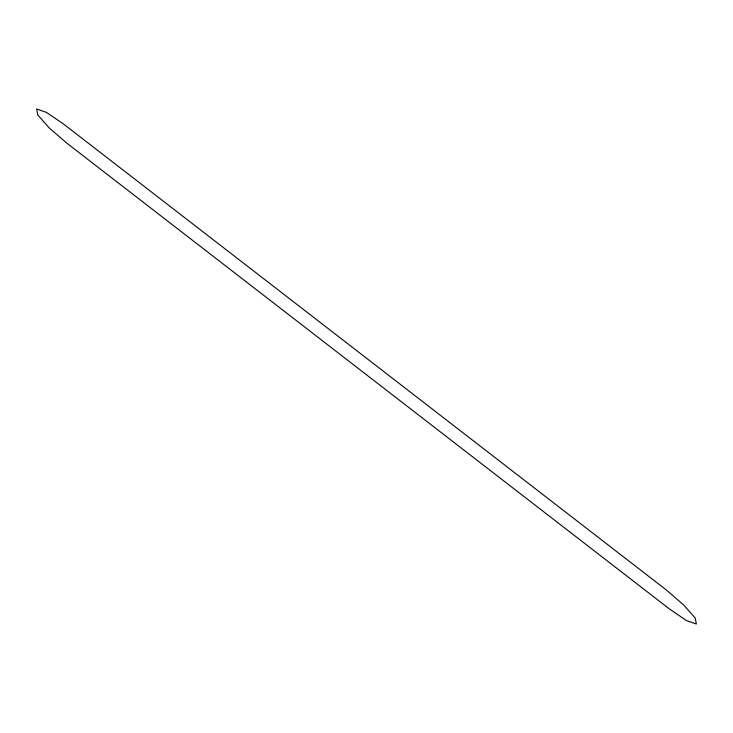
<?xml version="1.0" encoding="UTF-8"?>
<svg xmlns="http://www.w3.org/2000/svg" width="733" height="733" viewBox="0 0 733 733"><rect width="100%" height="100%" fill="white"/><g stroke="black" fill="none" stroke-linecap="round" stroke-linejoin="round"><path stroke-width="1.1" d="M46.426 112.378L36.65 108.979L37.786 114.98L49.395 128.092L67.042 143.32L669.632 609.105L686.574 620.622L696.35 624.021L695.214 618.02L683.605 604.908L665.958 589.68L63.368 123.895L46.426 112.378"/></g></svg>
